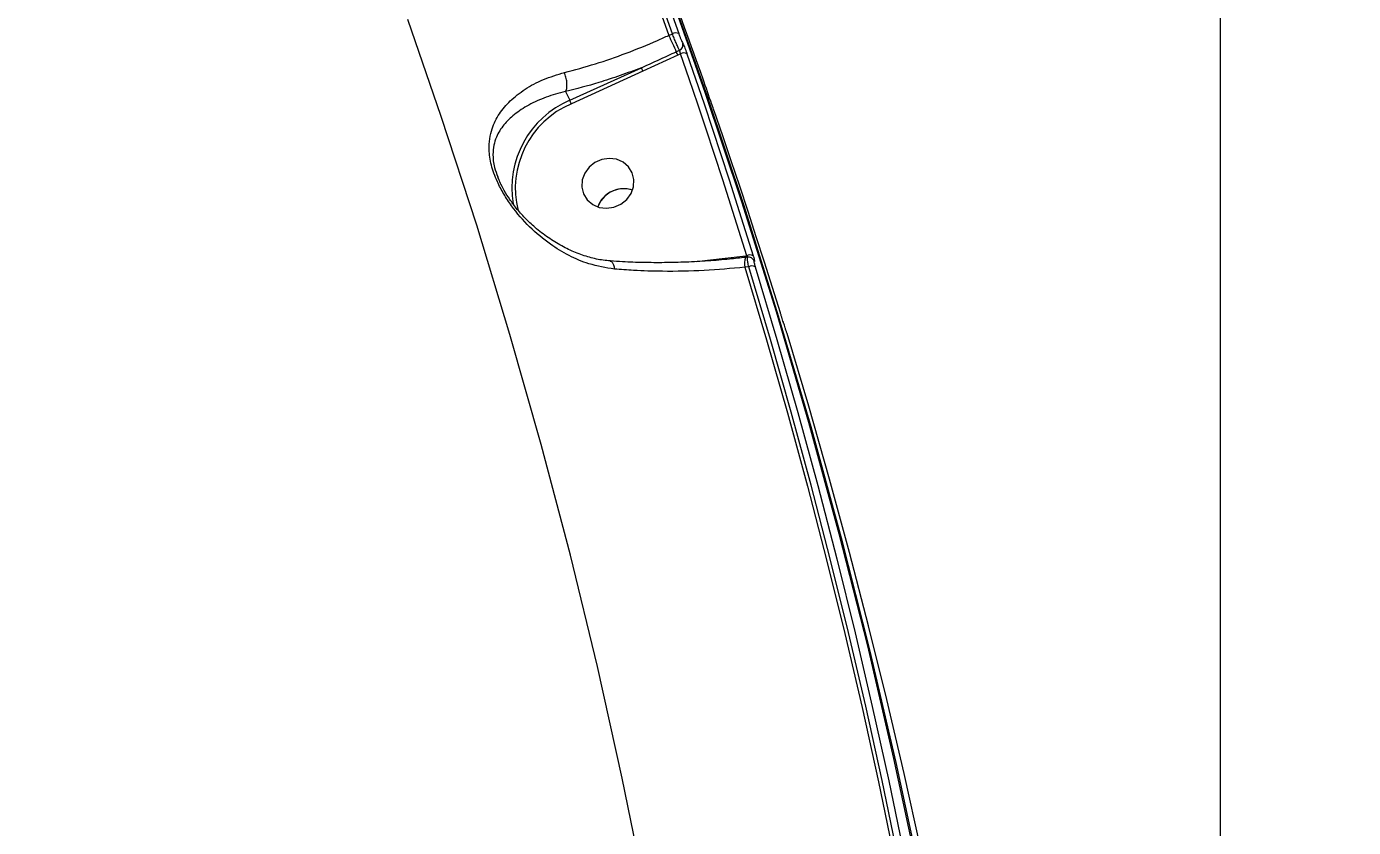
# Model space of a CAD drawing. Header units: millimetres. Extents: x -7151 to 6134, y -5040 to 5562.
# Drawn here: x -1173.9 to -948.5, y -165.6 to -29.6 of the extents above; entities that cross this region are included whole.
import ezdxf

# ---------------------------------------------------------------- set-up
doc = ezdxf.new("R2010")
doc.units = ezdxf.units.MM
for name, color, linetype in [('DIKOM_ОБЪЕКТ', 7, 'Continuous'), ('DIKOM_РАЗМЕР_ЗОНА', 7, 'Continuous'), ('DIKOM_РАЗМЕР_ОБЪЕКТА', 7, 'Continuous')]:
    doc.layers.add(name, color=color, linetype=linetype)
doc.styles.add('style1', font='arial.ttf', dxfattribs={"width": 0.8})
doc.dimstyles.new('1-50', dxfattribs={"dimtxt": 300, "dimasz": 200, "dimexe": 100, "dimexo": 0, "dimgap": 100, "dimtad": 1, "dimtxsty": 'style1', "dimcen": 200, "dimclrd": 7, "dimclre": 7, "dimclrt": 7, "dimadec": 1, "dimazin": 2, "dimtfac": 1, "dimtmove": 0, "dimatfit": 2, "dimfxl": 0, "dimlwd": 25, "dimlwe": 18, "dimarcsym": 0})

# ---------------------------------------------------------------- blocks, each defined once
blk = doc.blocks.new('*D0')
at = {"layer": 'Defpoints', "color": 0, "transparency": 16777216}
for p in [(4133.55, 168.74), (-4567.47, -1241.13), (4133.55, -4153.12)]:
    blk.add_point(p, dxfattribs=at)
at = {"layer": 'DIKOM_РАЗМЕР_ОБЪЕКТА', "color": 7, "lineweight": 18, "transparency": 16777216}
for p, q in [((4133.55, 168.74), (4133.55, -4253.12)), ((-4567.47, -1241.13), (-4567.47, -4253.12))]:
    blk.add_line(p, q, dxfattribs=at)
at = {"layer": 'DIKOM_РАЗМЕР_ОБЪЕКТА', "color": 7, "lineweight": 25, "transparency": 16777216}
blk.add_line((-4367.47, -4153.12), (3933.55, -4153.12), dxfattribs=at)
at = {"layer": 'DIKOM_РАЗМЕР_ОБЪЕКТА', "color": 7, "transparency": 16777216}
for points in [[(-4367.47, -4119.79), (-4367.47, -4186.45), (-4567.47, -4153.12)], [(3933.55, -4119.79), (3933.55, -4186.45), (4133.55, -4153.12)]]:
    blk.add_solid(points, dxfattribs=at)
at = {"layer": 'DIKOM_РАЗМЕР_ОБЪЕКТА', "color": 7, "transparency": 16777216, "insert": (150.61, -3899.95), "char_height": 300, "attachment_point": 5, "style": 'style1'}
blk.add_mtext('8700', dxfattribs=at)
blk = doc.blocks.new('*D3')
at = {"layer": 'Defpoints', "color": 0, "transparency": 16777216}
for p in [(6133.55, 253.24), (-5802.46, -2467.19), (6133.55, -4939.78)]:
    blk.add_point(p, dxfattribs=at)
at = {"layer": 'DIKOM_РАЗМЕР_ЗОНА', "color": 7, "lineweight": 18, "transparency": 16777216}
for p, q in [((6133.55, 253.24), (6133.55, -5039.78)), ((-5802.46, -2467.19), (-5802.46, -5039.78))]:
    blk.add_line(p, q, dxfattribs=at)
at = {"layer": 'DIKOM_РАЗМЕР_ЗОНА', "color": 7, "lineweight": 25, "transparency": 16777216}
blk.add_line((-5602.46, -4939.78), (5933.55, -4939.78), dxfattribs=at)
at = {"layer": 'DIKOM_РАЗМЕР_ЗОНА', "color": 7, "transparency": 16777216}
for points in [[(-5602.46, -4906.44), (-5602.46, -4973.11), (-5802.46, -4939.78)], [(5933.55, -4906.44), (5933.55, -4973.11), (6133.55, -4939.78)]]:
    blk.add_solid(points, dxfattribs=at)
at = {"layer": 'DIKOM_РАЗМЕР_ЗОНА', "color": 7, "transparency": 16777216, "insert": (186.61, -4686.61), "char_height": 300, "attachment_point": 5, "style": 'style1'}
blk.add_mtext('11950', dxfattribs=at)

msp = doc.modelspace()

# ---------------------------------------------------------------- linework, layer by layer
at = {"layer": 'DIKOM_ОБЪЕКТ', "color": 7, "linetype": 'Continuous', "lineweight": 15}
for p, q in [((-971.095, 953.243), (-971.095, -846.757)), ((-1064.774, -31.103), (-1064.171, -30.828)), ((-1063.499, -33.884), (-1062.963, -33.64)), ((-1063.245, -34.441), (-1069.164, -37.179)), ((-1062.78, -34.229), (-1063.245, -34.441)), ((-1081.599, -42.128), (-1069.435, -36.589)), ((-1069.164, -37.179), (-1081.328, -42.718)), ((-1082.297, -40.661), (-1081.599, -42.128)), ((-1057.385, -43.002), (-1057.377, -43.022)), ((-1060.069, -69.515), (-1058.215, -69.291)), ((-1058.215, -69.291), (-1051.665, -68.542)), ((-1051.761, -68.827), (-1051.769, -68.829)), ((-1051.35, -68.777), (-1051.761, -68.827)), ((-1051.665, -68.542), (-1051.531, -68.526)), ((-1051.194, -70.396), (-1051.858, -70.476))]:
    msp.add_line(p, q, dxfattribs=at)
at = {"layer": 'DIKOM_ОБЪЕКТ', "color": 7, "linetype": 'Continuous', "lineweight": 15, "flags": 128}
for points in [[(-1073.654, 0.337), (-1071.702, -4.667), (-1064.804, -22.99), (-1058.248, -41.444), (-1052.037, -60.021), (-1046.171, -78.718), (-1040.654, -97.528), (-1035.486, -116.445), (-1030.669, -135.465), (-1026.205, -154.58), (-1022.094, -173.786), (-1018.339, -193.076), (-1014.94, -212.445), (-1011.899, -231.887), (-1009.215, -251.395), (-1006.891, -270.964), (-1004.927, -290.589), (-1003.323, -310.263), (-1002.079, -329.98), (-1001.197, -349.734), (-1000.677, -369.519), (-1000.518, -389.329), (-1000.721, -409.159), (-1001.285, -429.002)], [(-1001.603, -428.334), (-1001.038, -408.491), (-1000.835, -388.662), (-1000.994, -368.851), (-1001.515, -349.066), (-1002.397, -329.312), (-1003.64, -309.595), (-1005.244, -289.921), (-1007.209, -270.297), (-1009.533, -250.727), (-1012.217, -231.219), (-1015.258, -211.777), (-1018.657, -192.408), (-1022.412, -173.118), (-1026.523, -153.912), (-1030.987, -134.797), (-1035.804, -115.778), (-1040.972, -96.86), (-1046.489, -78.05), (-1052.355, -59.354), (-1058.566, -40.776), (-1065.122, -22.323), (-1072.02, -4), (-1073.654, 0.195)], [(-1073.57, -2.192), (-1071.84, -6.739), (-1067.387, -18.744), (-1063.082, -30.804)], [(-1073.83, -6.246), (-1073.542, -7.008), (-1069.084, -19.028), (-1064.774, -31.103)], [(-1064.171, -30.828), (-1068.474, -18.778), (-1072.922, -6.783), (-1073.542, -5.146)], [(-1050.319, -350.945), (-1050.907, -331.352), (-1051.862, -311.792), (-1053.185, -292.27), (-1054.874, -272.795), (-1056.929, -253.371), (-1059.35, -234.005), (-1062.135, -214.703), (-1065.284, -195.471), (-1068.795, -176.315), (-1072.668, -157.242), (-1076.902, -138.258), (-1081.494, -119.368), (-1086.445, -100.578), (-1091.751, -81.895), (-1097.411, -63.325), (-1103.424, -44.873), (-1109.133, -28.378)], [(-1051.531, -68.526), (-1052.872, -64.217), (-1054.233, -59.914), (-1055.611, -55.617), (-1057.009, -51.327), (-1058.424, -47.042), (-1059.858, -42.765), (-1061.31, -38.494), (-1062.78, -34.229)], [(-1061.688, -34.209), (-1060.217, -38.477), (-1058.764, -42.752), (-1057.329, -47.033), (-1055.912, -51.321), (-1054.514, -55.615), (-1053.134, -59.915), (-1051.773, -64.221), (-1050.43, -68.534)], [(-1045.822, -78.216), (-1047.165, -73.903), (-1048.526, -69.597), (-1049.906, -65.296), (-1051.304, -61.002), (-1052.721, -56.715), (-1054.156, -52.434), (-1055.609, -48.159), (-1057.08, -43.891)], [(-1074.082, -60.293), (-1072.906, -59.786), (-1071.909, -58.991), (-1071.171, -57.971), (-1070.753, -56.811), (-1070.687, -55.603), (-1070.98, -54.446), (-1071.608, -53.434), (-1072.52, -52.647), (-1073.641, -52.151), (-1074.882, -51.985), (-1076.141, -52.163), (-1077.317, -52.67), (-1078.315, -53.466), (-1079.052, -54.485), (-1079.471, -55.645), (-1079.536, -56.853), (-1079.243, -58.01), (-1078.616, -59.023), (-1077.704, -59.809), (-1076.582, -60.305), (-1075.342, -60.471), (-1074.082, -60.293)], [(-1050.57, -69.019), (-1050.525, -69.057), (-1050.444, -69.14)], [(-1051.858, -70.476), (-1048.159, -82.826), (-1044.611, -95.223), (-1041.215, -107.667), (-1037.97, -120.155), (-1034.878, -132.686), (-1031.939, -145.258), (-1029.153, -157.87), (-1026.521, -170.52)], [(-1025.907, -170.24), (-1028.536, -157.616), (-1031.317, -145.03), (-1034.251, -132.483), (-1037.337, -119.977), (-1040.574, -107.514), (-1043.963, -95.095), (-1047.503, -82.722), (-1051.194, -70.396)], [(-1050.094, -70.405), (-1046.4, -82.74), (-1042.857, -95.124), (-1039.465, -107.553), (-1036.225, -120.026), (-1033.136, -132.543), (-1030.2, -145.1), (-1027.416, -157.697), (-1024.786, -170.332)], [(-1019.383, -181.683), (-1022.014, -169.048), (-1024.797, -156.451), (-1027.734, -143.894), (-1030.822, -131.377), (-1034.062, -118.904), (-1037.454, -106.475), (-1040.997, -94.091), (-1044.691, -81.756)]]:
    msp.add_lwpolyline(points, dxfattribs=at)
at = {"layer": 'DIKOM_ОБЪЕКТ', "color": 7, "linetype": 'Continuous', "lineweight": 15}
for centre, radius, start, end in [((-816.559, 80.927), 272.325, 204.2917, 204.93545), ((-1063.605, -31.799), 1.124, 62.25619, 120.27672), ((-1063.324, -32.739), 0.97, 291.8275, 13.9441), ((-1121.732, -60.899), 64.193, 24.34048, 24.88667), ((-1062.216, -35.194), 1.118, 61.81779, 120.28458), ((-1115.271, -57.968), 50.577, 24.27059, 25.00593), ((-1075.181, -57.062), 16.255, 113.25416, 189.44787), ((-1075.201, -57.117), 15.649, 113.04932, 194.01448), ((-1127.745, -63.668), 50.926, 24.2919, 25.02233), ((-1072.434, -61.855), 4.709, 71.21295, 159.69259), ((-1072.448, -61.854), 4.695, 105.26636, 159.64241), ((-1072.414, -61.719), 4.574, 70.89173, 106.11882), ((-1048.312, -69.842), 3.602, 163.66354, 190.14055), ((-1053.089, -68.69), 1.432, 354.97755, 5.92293), ((-1050.988, -69.539), 1.149, 60.95649, 118.17718), ((-1051.167, -69.764), 0.955, 17.97893, 40.80364), ((-1050.652, -71.422), 1.16, 61.23757, 117.86468)]:
    msp.add_arc(centre, radius, start, end, dxfattribs=at)
for points, knots in [([(-1741.304, -161.084), (-1738.084, -160.922), (-1728.749, -160.452), (-1713.274, -159.455), (-1694.876, -157.998), (-1676.457, -156.249), (-1658.023, -154.216), (-1639.578, -151.895), (-1621.128, -149.29), (-1602.677, -146.399), (-1584.229, -143.225), (-1565.791, -139.767), (-1547.365, -136.026), (-1528.959, -132.005), (-1510.575, -127.703), (-1492.219, -123.122), (-1473.896, -118.263), (-1455.611, -113.127), (-1437.368, -107.716), (-1419.171, -102.03), (-1401.027, -96.072), (-1382.939, -89.844), (-1364.913, -83.346), (-1346.952, -76.58), (-1329.063, -69.549), (-1311.248, -62.253), (-1293.514, -54.696), (-1275.864, -46.878), (-1258.303, -38.802), (-1240.836, -30.47), (-1223.468, -21.885), (-1206.202, -13.047), (-1189.043, -3.962), (-1171.999, 5.375), (-1155.89, 14.473), (-1145.513, 20.555), (-1140.735, 23.355)], [0, 0, 0, 0, 0.0157721, 0.0457293, 0.075687, 0.1056446, 0.1356021, 0.1655602, 0.195518, 0.2254759, 0.255434, 0.2853921, 0.31535, 0.3453082, 0.3752662, 0.4052244, 0.4351826, 0.4651407, 0.4950989, 0.5250572, 0.5550154, 0.5849739, 0.6149322, 0.6448903, 0.674849, 0.7048073, 0.7347659, 0.7647243, 0.7946825, 0.8246409, 0.8545994, 0.8845578, 0.9145163, 0.9444747, 0.9744334, 1, 1, 1, 1]), ([(-1057.473, -42.833), (-1057.964, -41.4), (-1060.473, -34.077), (-1065.313, -20.978), (-1070.291, -7.766), (-1073.249, -0.448), (-1073.874, 1.1)], [0, 0, 0, 0, 0.09690048, 0.49507141, 0.89319564, 1, 1, 1, 1]), ([(-1592.391, -152.658), (-1588.76, -152.213), (-1578.897, -151.004), (-1562.82, -148.697), (-1544.161, -145.768), (-1525.521, -142.525), (-1506.905, -138.987), (-1488.317, -135.149), (-1469.764, -131.015), (-1451.251, -126.585), (-1432.782, -121.86), (-1414.363, -116.842), (-1395.999, -111.532), (-1377.695, -105.931), (-1359.456, -100.042), (-1341.288, -93.867), (-1323.196, -87.406), (-1305.184, -80.661), (-1287.257, -73.635), (-1269.421, -66.33), (-1251.68, -58.748), (-1234.039, -50.89), (-1216.504, -42.759), (-1199.077, -34.36), (-1181.77, -25.683), (-1168.707, -18.92), (-1161.43, -15.018), (-1159.848, -14.17)], [0, 0, 0, 0, 0.0243078, 0.0660193, 0.1077554, 0.1495157, 0.1912986, 0.2331032, 0.2749291, 0.3167747, 0.3586397, 0.4005222, 0.4424219, 0.4843382, 0.5262697, 0.568216, 0.6101758, 0.6521484, 0.6941334, 0.7361301, 0.7781375, 0.8201548, 0.8621818, 0.9042173, 0.9462615, 0.9883133, 1, 1, 1, 1]), ([(-1082.517, -37.409), (-1080.767, -36.943), (-1077.332, -36.03), (-1071.99, -34.168), (-1067.809, -32.481), (-1065.412, -31.392), (-1064.774, -31.103)], [0, 0, 0, 0, 0.3028887, 0.5944631, 0.8920293, 1, 1, 1, 1]), ([(-1062.963, -33.64), (-1062.974, -33.619), (-1063.052, -33.464), (-1063.234, -33.073), (-1063.54, -32.376), (-1063.871, -31.587), (-1064.071, -31.081), (-1064.171, -30.828)], [0, 0, 0, 0, 0.0387467, 0.2783596, 0.5186306, 0.7594323, 1, 1, 1, 1]), ([(-1063.082, -30.804), (-1063.026, -30.958), (-1062.916, -31.266), (-1062.726, -31.745), (-1062.548, -32.166), (-1062.437, -32.401), (-1062.389, -32.493), (-1062.382, -32.506)], [0, 0, 0, 0, 0.2406554, 0.4814442, 0.721634, 0.9611422, 1, 1, 1, 1]), ([(-1062.78, -34.229), (-1062.79, -34.174), (-1062.81, -34.065), (-1062.855, -33.897), (-1062.905, -33.752), (-1062.942, -33.674), (-1062.961, -33.644), (-1062.963, -33.64)], [0, 0, 0, 0, 0.2442208, 0.4857807, 0.7244579, 0.9616966, 1, 1, 1, 1]), ([(-1062.382, -32.506), (-1062.376, -32.518), (-1062.328, -32.611), (-1062.218, -32.845), (-1062.041, -33.267), (-1061.853, -33.746), (-1061.743, -34.055), (-1061.688, -34.209)], [0, 0, 0, 0, 0.0384914, 0.2780722, 0.518333, 0.7592212, 1, 1, 1, 1]), ([(-1069.435, -36.589), (-1069.13, -36.453), (-1067.609, -35.773), (-1065.636, -34.859), (-1063.961, -34.095), (-1063.499, -33.884)], [0, 0, 0, 0, 0.15330764, 0.7665678, 1, 1, 1, 1]), ([(-1074.01, -70.79), (-1075.474, -70.553), (-1078.141, -70.123), (-1081.756, -68.552), (-1085.16, -66.496), (-1088.481, -63.72), (-1091.081, -60.727), (-1092.84, -58.059), (-1094.075, -55.716), (-1095.012, -53.08), (-1095.356, -50.624), (-1095.238, -48.614), (-1094.738, -46.552), (-1093.656, -44.385), (-1091.778, -42.172), (-1089.273, -40.205), (-1086.217, -38.527), (-1083.729, -37.775), (-1082.517, -37.409)], [0, 0, 0, 0, 0.0785506, 0.14306, 0.2076023, 0.2872172, 0.3665495, 0.4057518, 0.4448518, 0.4974457, 0.5496905, 0.5922707, 0.6349356, 0.7072943, 0.7797273, 0.8544826, 0.9291393, 1, 1, 1, 1]), ([(-1082.297, -40.658), (-1082.228, -40.497), (-1082.091, -40.174), (-1082.046, -39.444), (-1082.131, -38.629), (-1082.301, -37.973), (-1082.445, -37.58), (-1082.5, -37.449), (-1082.517, -37.409)], [0, 0, 0, 0, 0.2204611, 0.4409525, 0.6614405, 0.8819283, 0.9635405, 1, 1, 1, 1]), ([(-1069.435, -36.589), (-1070.642, -37.043), (-1073.068, -37.957), (-1077.402, -39.383), (-1080.437, -40.175), (-1082.297, -40.661)], [0, 0, 0, 0, 0.2774724, 0.5573049, 1, 1, 1, 1]), ([(-1082.297, -40.658), (-1082.297, -40.658), (-1083.536, -40.912), (-1085.709, -41.578), (-1088.668, -42.9), (-1091.041, -44.473), (-1092.888, -46.266), (-1093.982, -48.008), (-1094.538, -49.726), (-1094.705, -51.392), (-1094.547, -53.218), (-1094.015, -54.578), (-1093.812, -55.097)], [0, 0, 0, 0, 0.00006072, 0.13516631, 0.27659391, 0.42204402, 0.5577178, 0.69637141, 0.77324998, 0.85182861, 0.94336079, 1, 1, 1, 1]), ([(-1082.297, -40.661), (-1082.297, -40.66), (-1082.297, -40.659), (-1082.297, -40.658), (-1082.297, -40.658)], [0, 0, 0, 0, 0.6906177, 1, 1, 1, 1]), ([(-1057.392, -42.975), (-1057.398, -42.959), (-1057.406, -42.934), (-1057.435, -42.853), (-1057.445, -42.823)], [0, 0, 0, 0, 0.64040243, 1, 1, 1, 1]), ([(-1057.377, -43.022), (-1057.368, -43.046), (-1057.355, -43.083), (-1057.383, -43.001), (-1057.392, -42.975)], [0, 0, 0, 0, 0.672701, 1, 1, 1, 1]), ([(-1057.372, -43.043), (-1057.375, -43.033), (-1057.379, -43.023), (-1057.377, -43.028), (-1057.377, -43.028)], [0, 0, 0, 0, 0.9621954, 1, 1, 1, 1]), ([(-1057.08, -43.891), (-1057.089, -43.865), (-1057.149, -43.692), (-1057.248, -43.406), (-1057.342, -43.133), (-1057.363, -43.069), (-1057.372, -43.043)], [0, 0, 0, 0, 0.0617768, 0.4095441, 0.756224, 1, 1, 1, 1]), ([(-1074.703, -69.387), (-1075.106, -69.361), (-1076.3, -69.282), (-1078.285, -68.816), (-1080.654, -68.017), (-1083.016, -66.89), (-1085.318, -65.465), (-1087.395, -63.864), (-1089.186, -62.166), (-1090.612, -60.559), (-1091.785, -58.994), (-1092.708, -57.508), (-1093.399, -56.202), (-1093.71, -55.42), (-1093.831, -55.115)], [0, 0, 0, 0, 0.0503367, 0.1490685, 0.2524503, 0.3599754, 0.4708037, 0.5836203, 0.6770688, 0.7630229, 0.8330262, 0.8997462, 0.9608354, 1, 1, 1, 1]), ([(-1093.812, -55.097), (-1093.723, -55.408), (-1093.617, -55.781), (-1093.416, -56.149), (-1093.382, -56.211)], [0, 0, 0, 0, 0.8316347, 1, 1, 1, 1]), ([(-1074.71, -69.44), (-1074.624, -69.461), (-1074.436, -69.507), (-1074.2, -69.909), (-1074.076, -70.356), (-1074.025, -70.67), (-1074.015, -70.748), (-1074.01, -70.79)], [0, 0, 0, 0, 0.2635679, 0.5813753, 0.8991437, 0.9465397, 1, 1, 1, 1]), ([(-1051.772, -68.803), (-1052.657, -68.908), (-1054.757, -69.155), (-1058.119, -69.425), (-1061.816, -69.628), (-1065.493, -69.719), (-1069.103, -69.695), (-1072.188, -69.594), (-1074.011, -69.456), (-1074.704, -69.403)], [0, 0, 0, 0, 0.114909, 0.2726767, 0.430983, 0.5892618, 0.7469877, 0.9037998, 1, 1, 1, 1]), ([(-1051.333, -68.767), (-1051.354, -68.741), (-1051.399, -68.686), (-1051.475, -68.594), (-1051.522, -68.537), (-1051.531, -68.526)], [0, 0, 0, 0, 0.4115857, 0.8880918, 1, 1, 1, 1]), ([(-1051.194, -70.396), (-1051.206, -70.338), (-1051.271, -70.027), (-1051.362, -69.515), (-1051.412, -69.03), (-1051.406, -68.783), (-1051.36, -68.804), (-1051.346, -68.811)], [0, 0, 0, 0, 0.0632252, 0.340113, 0.612405, 0.8833525, 1, 1, 1, 1]), ([(-1050.446, -69.141), (-1050.499, -69.084), (-1050.613, -68.963), (-1050.879, -68.821), (-1051.141, -68.751), (-1051.301, -68.784), (-1051.348, -68.793)], [0, 0, 0, 0, 0.251937, 0.5355367, 0.8624915, 1, 1, 1, 1]), ([(-1050.43, -68.534), (-1050.419, -68.569), (-1050.363, -68.754), (-1050.278, -69.056), (-1050.213, -69.348), (-1050.201, -69.509), (-1050.239, -69.483), (-1050.259, -69.469)], [0, 0, 0, 0, 0.0557333, 0.2968114, 0.532688, 0.7662359, 1, 1, 1, 1]), ([(-1050.259, -69.469), (-1050.278, -69.456), (-1050.317, -69.429), (-1050.306, -69.59), (-1050.244, -69.883), (-1050.16, -70.186), (-1050.104, -70.37), (-1050.094, -70.405)], [0, 0, 0, 0, 0.2340834, 0.4679933, 0.7039582, 0.9448875, 1, 1, 1, 1]), ([(-1051.858, -70.476), (-1054.158, -70.687), (-1058.822, -71.113), (-1065.193, -71.221), (-1070.273, -71.076), (-1072.927, -70.873), (-1074.01, -70.79)], [0, 0, 0, 0, 0.30726, 0.6233225, 0.8463568, 1, 1, 1, 1]), ([(-1045.254, -79.986), (-1045.257, -79.976), (-1045.288, -79.883), (-1045.368, -79.644), (-1045.511, -79.204), (-1045.671, -78.7), (-1045.772, -78.377), (-1045.822, -78.216)], [0, 0, 0, 0, 0.02792694, 0.26503313, 0.50770968, 0.75396362, 1, 1, 1, 1]), ([(-1044.691, -81.756), (-1044.74, -81.595), (-1044.84, -81.272), (-1044.998, -80.768), (-1045.14, -80.327), (-1045.218, -80.089), (-1045.25, -79.995), (-1045.254, -79.986)], [0, 0, 0, 0, 0.2457854, 0.4918047, 0.7342924, 0.97158, 1, 1, 1, 1])]:
    msp.add_open_spline(points, degree=3, knots=knots, dxfattribs=at)

# ---------------------------------------------------------------- dimensions: what is measured, and where the dimension line sits
at = {"layer": 'DIKOM_РАЗМЕР_ЗОНА'}
dim = msp.add_linear_dim(base=(6133.546, -4939.778), p1=(-5802.455, -2467.185), p2=(6133.546, 253.243), text='11950', dimstyle='1-50', dxfattribs=at)
dim.commit()
dim.dimension.update_dxf_attribs({"geometry": '*D3', "text_midpoint": (186.606, -4939.778), "dimtype": 160})
at = {"layer": 'DIKOM_РАЗМЕР_ОБЪЕКТА'}
dim = msp.add_linear_dim(base=(4133.546, -4153.121), p1=(-4567.472, -1241.128), p2=(4133.546, 168.743), text='8700', dimstyle='1-50', dxfattribs=at)
dim.commit()
dim.dimension.update_dxf_attribs({"geometry": '*D0', "text_midpoint": (150.606, -4153.121), "dimtype": 160})

doc.saveas('drawing.dxf')
